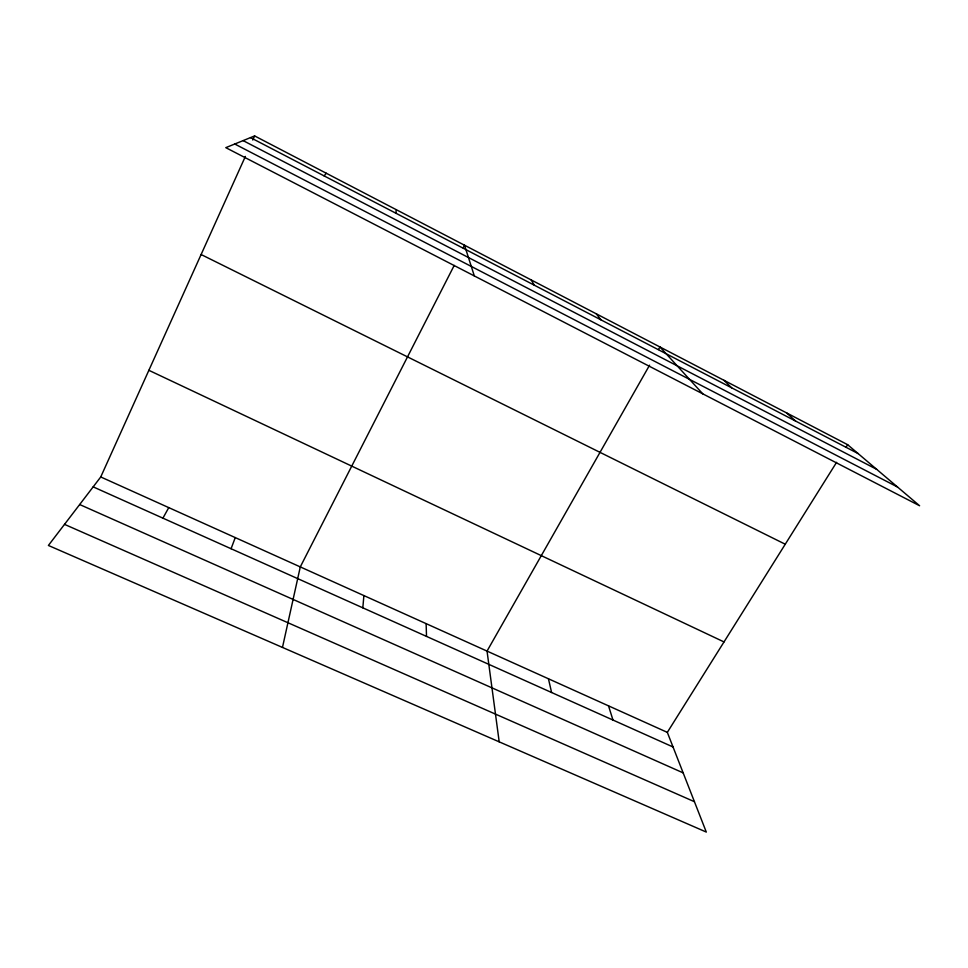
<?xml version="1.0" encoding="UTF-8"?>
<svg xmlns="http://www.w3.org/2000/svg" width="968" height="968" viewBox="0 0 968 968"><rect width="100%" height="100%" fill="white"/><g stroke="black" fill="none" stroke-linecap="round" stroke-linejoin="round"><path stroke-width="1.45" d="M362.819 607.831L363.895 595.574M395.9 213.214L396.239 209.669M282.474 647.423L300.286 566.909L454.21 265.413M231.074 548.735L235.26 537.591M100.745 476.958L667.327 732.365L706.301 832.069L48.4 545.456L100.745 476.958L245.376 156.417M252.769 140.033L254.62 135.931L847.653 444.699L919.6 505.756L225.798 147.656L254.62 135.931M463.14 247.905L464.519 245.219L474.32 275.928M162.914 518.158L168.759 507.619M649.576 365.178L487.037 651.089L499.198 741.839M658.458 349.557L659.934 346.955L702.768 393.843M667.327 732.365L836.594 462.317M846.068 447.216L847.653 444.699M324.111 175.886L326.301 173.248M64.517 524.366L694.443 801.71M79.678 504.534L683.166 772.875M93.17 486.868L673.05 746.994M148.866 370.308L724.016 641.929M201.114 254.523L785.254 544.222M243.113 140.614L876.693 469.335M234.752 144.014L897.517 487.013M250.494 137.613L858.108 453.569M786.524 412.864L795.623 421.08M723.967 380.303L731.651 387.817M596.312 313.838L600.983 319.864M531.19 279.933L534.275 285.173M608.521 705.854L612.986 720.059M548.445 678.774L551.591 692.507M426.126 623.634L426.513 636.399"/></g></svg>
